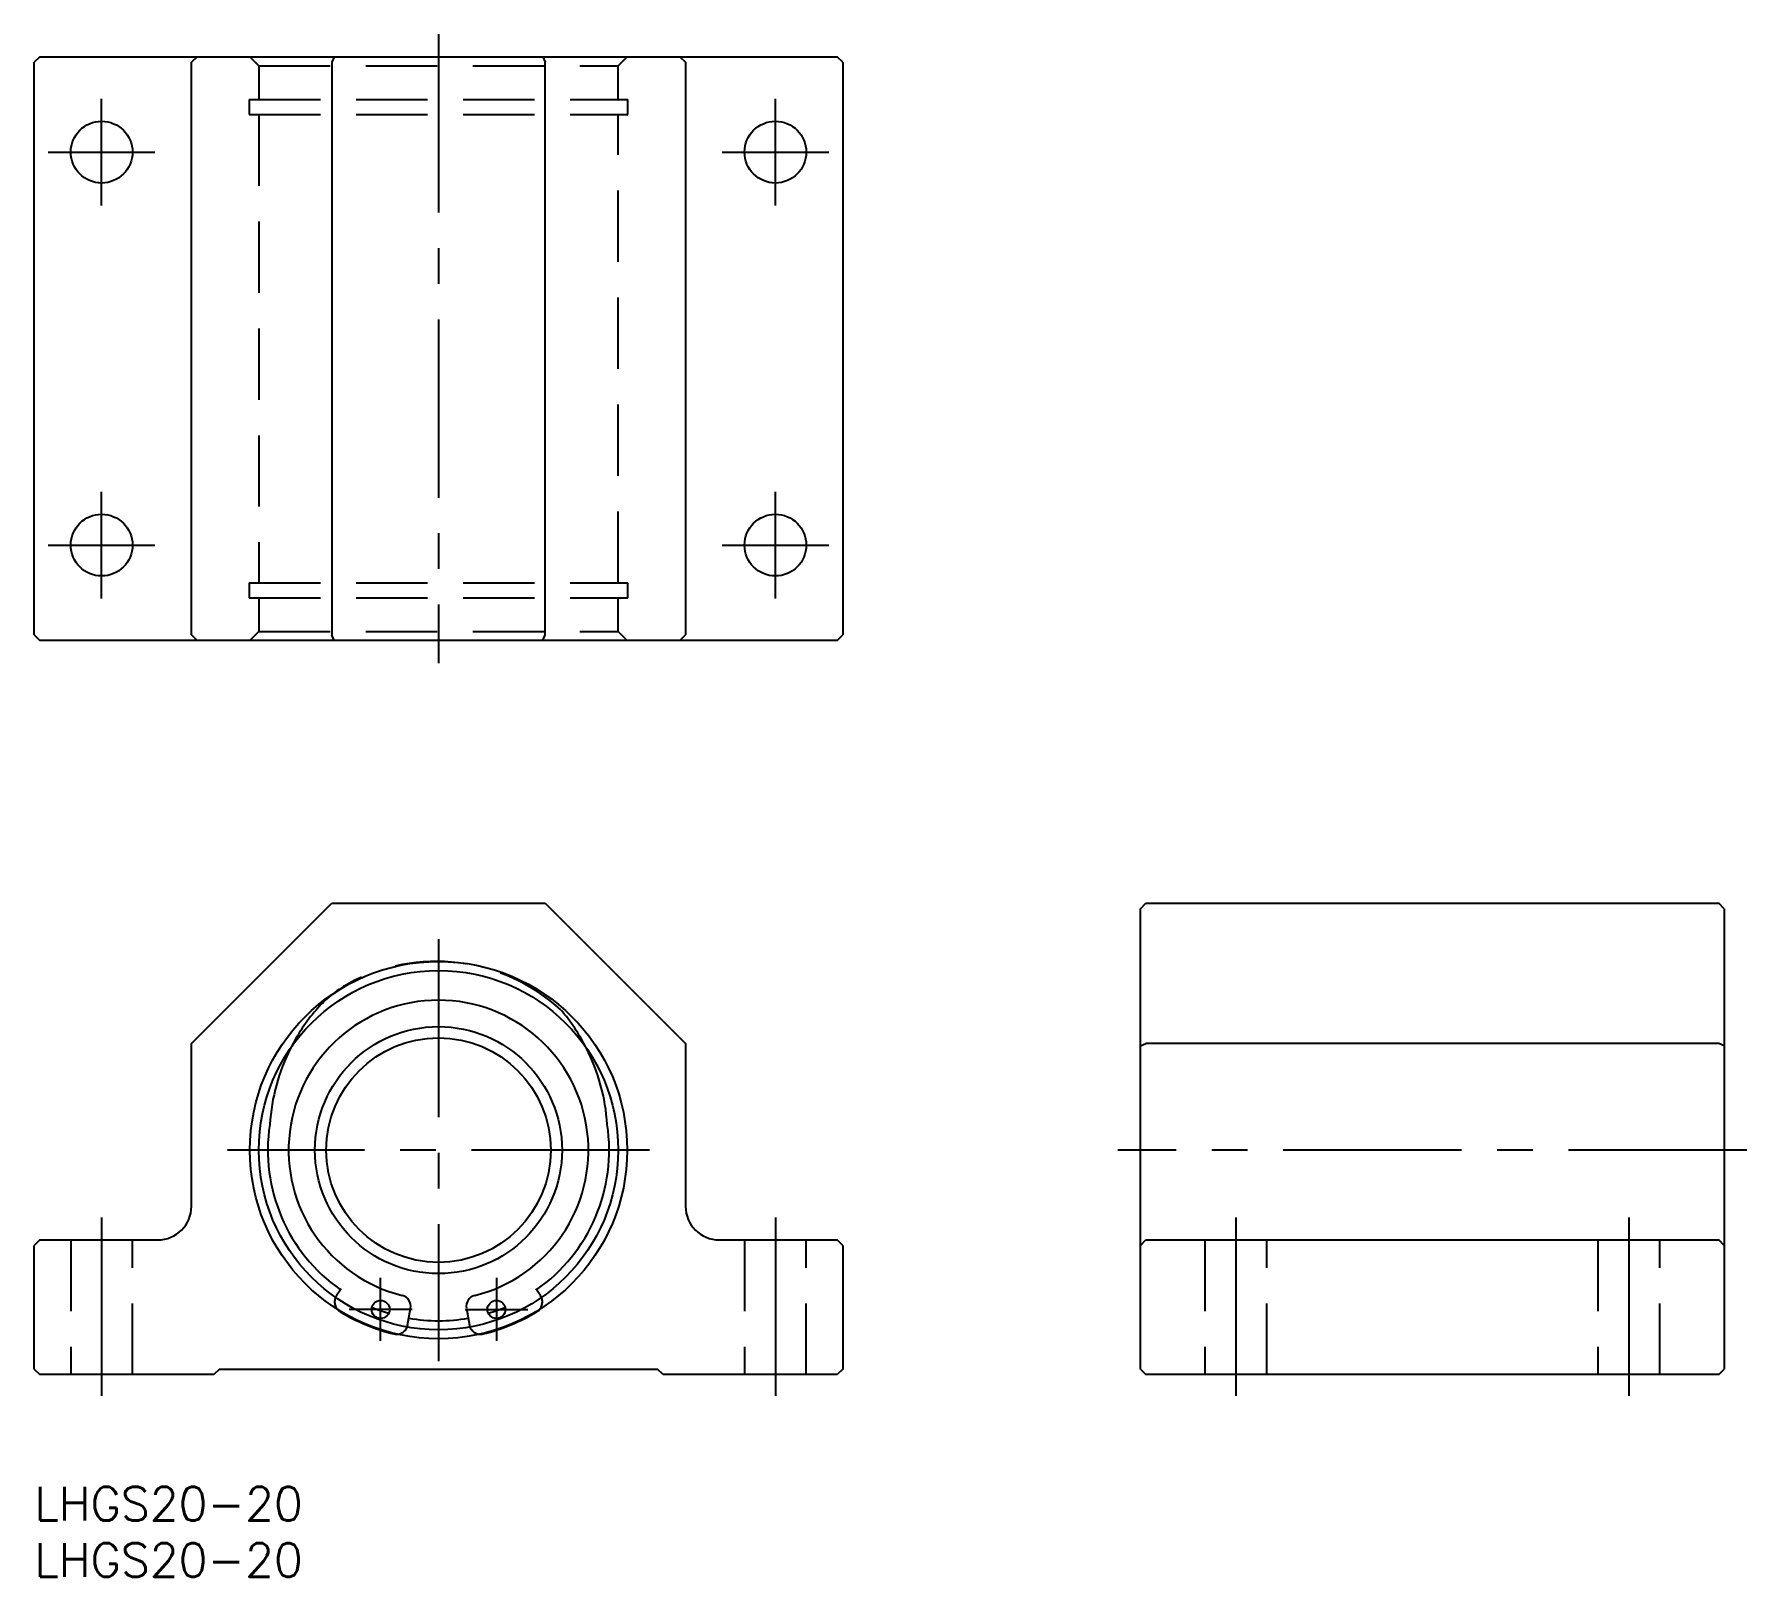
# Model space of a CAD drawing. Extents: x 0 to 152, y -8 to 129.
import ezdxf

# ---------------------------------------------------------------- set-up
doc = ezdxf.new("R2010")
doc.units = 0
doc.header["$LTSCALE"] = 0.5
doc.linetypes.add('CENTER', pattern=[50.8, 31.75, -6.35, 6.35, -6.35])
doc.linetypes.add('DASHED', pattern=[19.05, 12.7, -6.35])
for name, color, linetype in [('MSM_CENTER', 1, 'CENTER'), ('MSM_CONTINUOUS', 7, 'CONTINUOUS'), ('MSM_DASHED', 4, 'DASHED'), ('MSM_PART_NUMBER', 7, 'CONTINUOUS')]:
    doc.layers.add(name, color=color, linetype=linetype)
doc.styles.get("Standard").update_dxf_attribs({"font": 'txt.shx', "height": 3, "bigfont": 'bigfont.shx'})

# ---------------------------------------------------------------- blocks, each defined once
blk = doc.blocks.new('*U2')
at = {"layer": 'MSM_PART_NUMBER'}
blk.add_text('LHGS20-20', height=3, dxfattribs=at).set_placement((0, -3))
blk = doc.blocks.new('*U3')
at = {"layer": 'MSM_PART_NUMBER'}
blk.add_text('LHGS20-20', height=3, dxfattribs=at).set_placement((0, -8))

msp = doc.modelspace()

# ---------------------------------------------------------------- linework, layer by layer
at = {"layer": 'MSM_CENTER'}
for p, q in [((36, 129.38), (36, 73.38)), ((6, 114.13), (6, 123.63)), ((66, 114.13), (66, 123.63)), ((1.25, 118.88), (10.75, 118.88)), ((61.25, 118.88), (70.75, 118.88)), ((6, 79.13), (6, 88.63)), ((66, 79.13), (66, 88.63)), ((1.25, 83.88), (10.75, 83.88)), ((61.25, 83.88), (70.75, 83.88)), ((36, 48.8), (36, 11.2)), ((54.8, 30), (17.2, 30)), ((152.5, 30), (96.5, 30)), ((6, 24), (6, 8)), ((66, 24), (66, 8)), ((107, 24), (107, 8)), ((142, 24), (142, 8)), ((30.84, 13.01), (30.84, 18.61)), ((41.16, 18.61), (41.16, 13.01)), ((33.64, 15.81), (28.04, 15.81)), ((38.36, 15.81), (43.96, 15.81))]:
    msp.add_line(p, q, dxfattribs=at)
at = {"layer": 'MSM_CONTINUOUS'}
for p, q in [((0.5, 127.38), (0, 126.88)), ((0, 75.88), (0, 126.88)), ((0.5, 127.38), (71.5, 127.38)), ((14.5, 127.38), (14, 126.88)), ((14, 75.88), (14, 126.88)), ((26.71, 127.38), (26.5, 126.88)), ((26.5, 126.88), (26.5, 75.88)), ((45.29, 127.38), (45.5, 126.88)), ((45.5, 75.88), (45.5, 126.88)), ((57.5, 127.38), (58, 126.88)), ((58, 126.88), (58, 75.88)), ((72, 126.88), (71.5, 127.38)), ((72, 126.88), (72, 75.88)), ((0, 75.88), (0.5, 75.38)), ((71.5, 75.38), (0.5, 75.38)), ((14.5, 75.38), (14, 75.88)), ((26.71, 75.38), (26.5, 75.88)), ((45.29, 75.38), (45.5, 75.88)), ((57.5, 75.38), (58, 75.88)), ((71.5, 75.38), (72, 75.88)), ((14, 39.5), (26.5, 52)), ((26.5, 52), (45.5, 52)), ((45.5, 52), (58, 39.5)), ((98.5, 51.5), (99, 52)), ((99, 52), (150, 52)), ((150.5, 51.5), (150, 52)), ((98.5, 10.5), (98.5, 51.5)), ((150.5, 51.5), (150.5, 10.5)), ((14, 25), (14, 39.5)), ((58, 39.5), (58, 25)), ((98.5, 39.29), (99, 39.5)), ((150, 39.5), (99, 39.5)), ((150.5, 39.29), (150, 39.5)), ((0.5, 22), (0, 21.5)), ((0, 10.5), (0, 21.5)), ((0.5, 22), (11, 22)), ((61, 22), (71.5, 22)), ((72, 21.5), (71.5, 22)), ((72, 21.5), (72, 10.5)), ((98.5, 21.5), (99, 22)), ((99, 22), (150, 22)), ((150.5, 21.5), (150, 22)), ((27.34, 17.63), (26.93, 17.04)), ((45.07, 17.04), (44.66, 17.63)), ((33.25, 14.42), (33.51, 15.9)), ((38.49, 15.9), (38.75, 14.42)), ((0, 10.5), (0.5, 10)), ((16, 10), (0.5, 10)), ((16.5, 10.5), (16, 10)), ((16.5, 10.5), (55.5, 10.5)), ((56, 10), (55.5, 10.5)), ((71.5, 10), (56, 10)), ((72, 10.5), (71.5, 10)), ((98.5, 10.5), (99, 10)), ((150, 10), (99, 10)), ((150, 10), (150.5, 10.5))]:
    msp.add_line(p, q, dxfattribs=at)
for centre, radius in [((6, 118.88), 2.75), ((66, 118.88), 2.75), ((6, 83.88), 2.75), ((66, 83.88), 2.75), ((36, 30), 16.8), ((36, 30), 16), ((36, 30), 11), ((36, 30), 10), ((30.84, 15.81), 0.8), ((41.16, 15.81), 0.8)]:
    msp.add_circle(centre, radius, dxfattribs=at)
for centre, radius, start, end in [((36, 30), 13.35, 283.996, 256.004), ((38.44, 31.16), 17.5, 152.998, 176.305), ((33.56, 31.16), 17.5, 3.695, 27.002), ((36, 30), 15.2, 171.337, 235), ((36, 30), 15.2, 305, 8.663), ((11, 25), 3, 270, 0), ((61, 25), 3, 180, 270), ((27.75, 16.47), 1, 145, 155.4611), ((32.53, 16.08), 1, 350, 76.004), ((39.47, 16.08), 1, 103.996, 190), ((44.25, 16.47), 1, 24.5389, 35), ((36, 30), 15.2, 246.9979, 253.0021), ((36, 30), 15.2, 286.9979, 293.0021), ((32.27, 14.6), 1, 339.5389, 350), ((36, 30), 15.2, 260, 280), ((39.73, 14.6), 1, 190, 200.4611)]:
    msp.add_arc(centre, radius, start, end, dxfattribs=at)
at = {"layer": 'MSM_DASHED'}
for p, q in [((19.2, 127.38), (20, 126.58)), ((20, 126.58), (52, 126.58)), ((20, 126.58), (20, 123.58)), ((52, 126.58), (52.8, 127.38)), ((52, 123.58), (52, 126.58)), ((19.15, 123.58), (52.85, 123.58)), ((19.15, 123.58), (19.15, 122.23)), ((52.85, 122.23), (52.85, 123.58)), ((19.15, 122.23), (52.85, 122.23)), ((20, 122.23), (20, 80.53)), ((52, 80.53), (52, 122.23)), ((19.15, 80.53), (52.85, 80.53)), ((19.15, 80.53), (19.15, 79.18)), ((52.85, 79.18), (52.85, 80.53)), ((19.15, 79.18), (52.85, 79.18)), ((20, 79.18), (20, 76.18)), ((52, 76.18), (52, 79.18)), ((20, 76.18), (19.2, 75.38)), ((20, 76.18), (52, 76.18)), ((52.8, 75.38), (52, 76.18)), ((3.25, 22), (3.25, 10)), ((8.75, 10), (8.75, 22)), ((63.25, 22), (63.25, 10)), ((68.75, 10), (68.75, 22)), ((104.25, 22), (104.25, 10)), ((109.75, 10), (109.75, 22)), ((139.25, 22), (139.25, 10)), ((144.75, 10), (144.75, 22))]:
    msp.add_line(p, q, dxfattribs=at)
for centre, radius, start, end in [((35.8, 30.37), 16.43, 47.4691, 118.6627), ((32.72, 36.01), 10, 118.6456, 139.71), ((38.44, 31.16), 17.5, 139.71, 152.998), ((33.56, 31.16), 17.5, 27.002, 40.29), ((27.75, 16.47), 1, 155.4611, 238.6173), ((44.25, 16.47), 1, 301.3827, 24.5389), ((36, 30), 16.85, 238.6173, 256.3827), ((36, 30), 16.85, 283.6173, 301.3827), ((32.27, 14.6), 1, 256.3827, 339.5389), ((39.73, 14.6), 1, 200.4611, 283.6173)]:
    msp.add_arc(centre, radius, start, end, dxfattribs=at)

# ---------------------------------------------------------------- block references
at = {"layer": 'MSM_CONTINUOUS'}
for name in ['*U2', '*U3']:
    msp.add_blockref(name, (0, 0), dxfattribs=at)

doc.saveas('drawing.dxf')
